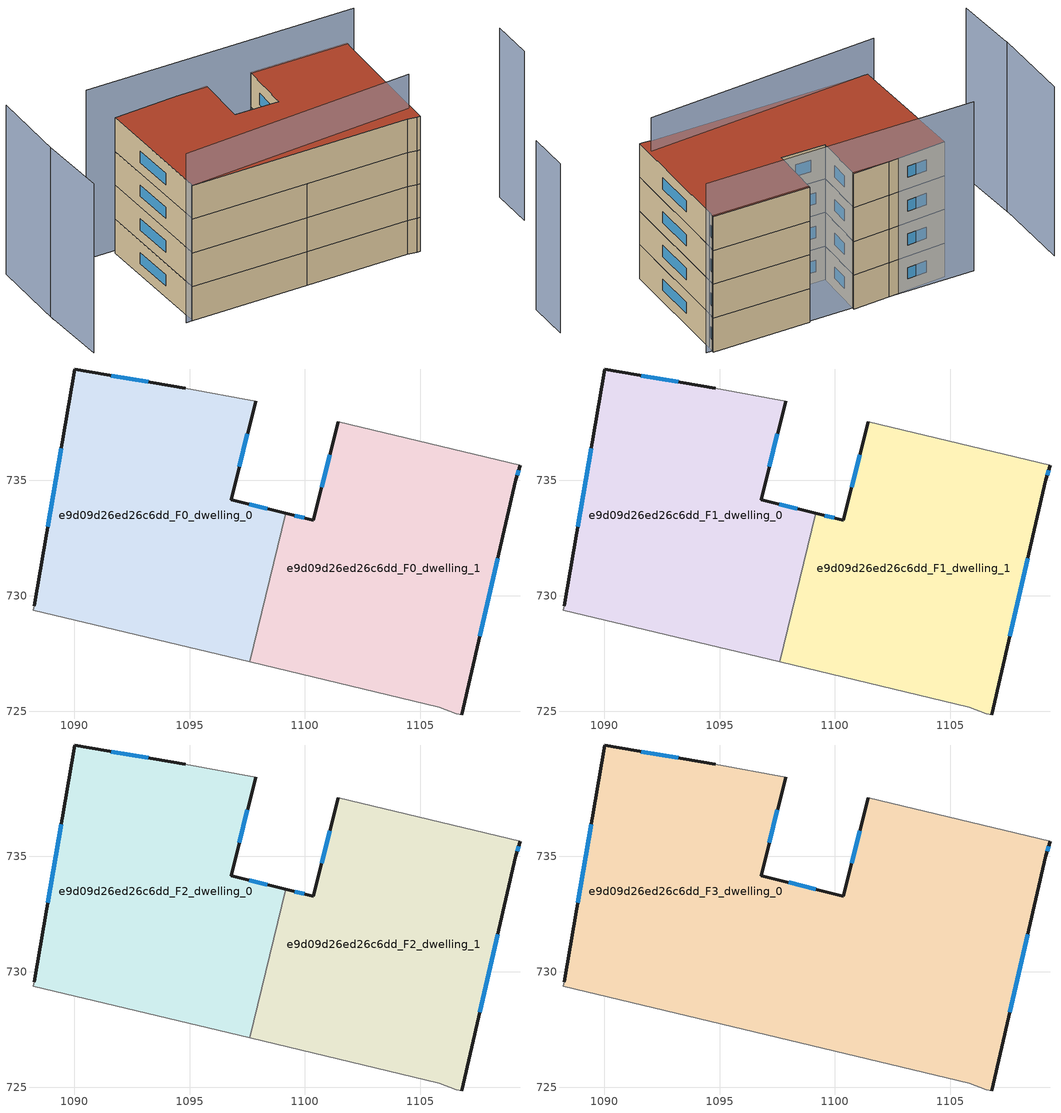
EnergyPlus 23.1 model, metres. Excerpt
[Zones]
e9d09d26ed26c6dd_F0_dwelling_0
 floor ground (EU_floor_Construction): 1097.86,738.42 1096.8,734.16 1099.16,733.57 1097.6,727.13 1088.22,729.37 1088.27,729.57 1090.02,739.8 1094.81,738.98 z0
 wall outside (EU_wall_Construction): 1099.16,733.57 1096.8,734.16 1097.86,738.42 / 1094.81,738.98 1090.02,739.8 1088.27,729.57 z0:3
 wall adiabatic (EU_wall_Construction): 1088.27,729.57 1088.22,729.37 1097.6,727.13 / 1097.86,738.42 1094.81,738.98 z0:3
 wall to e9d09d26ed26c6dd_F0_dwelling_1 (EU_wall_Construction): 1097.6,727.13 1099.16,733.57 z0:3
 window (EU_Window_Construction): 1097.15,735.58 1097.51,737 / 1098.38,733.77 1097.59,733.96 / 1089.44,736.39 1088.85,732.98 / 1093.21,739.26 1091.62,739.53 z1:2
e9d09d26ed26c6dd_F0_dwelling_1
 floor ground (EU_floor_Construction): 1109.31,735.64 1109.13,735.01 1106.79,724.84 1106.54,724.89 1105.82,725.17 1097.6,727.13 1099.16,733.57 1100.36,733.26 1101.43,737.53 z0
 wall outside (EU_wall_Construction): 1106.79,724.84 1109.13,735.01 1109.31,735.64 / 1101.43,737.53 1100.36,733.26 1099.16,733.57 z0:3
 wall adiabatic (EU_wall_Construction): 1097.6,727.13 1105.82,725.17 1106.54,724.89 1106.79,724.84 / 1109.31,735.64 1101.43,737.53 z0:3
 window (EU_Window_Construction): 1109.19,735.22 1109.25,735.43 / 1107.57,728.23 1108.35,731.62 / 1099.96,733.36 1099.56,733.47 / 1101.07,736.11 1100.72,734.69 z1:2
e9d09d26ed26c6dd_F1_dwelling_0
 floor to e9d09d26ed26c6dd_F0_dwelling_0 (EU_floor_Construction): 1097.86,738.42 1096.8,734.16 1099.16,733.57 1097.6,727.13 1088.22,729.37 1088.27,729.57 1090.02,739.8 1094.81,738.98 z3
 wall outside (EU_wall_Construction): 1099.16,733.57 1096.8,734.16 1097.86,738.42 / 1094.81,738.98 1090.02,739.8 1088.27,729.57 z3:6
 wall adiabatic (EU_wall_Construction): 1088.27,729.57 1088.22,729.37 1097.6,727.13 / 1097.86,738.42 1094.81,738.98 z3:6
 wall to e9d09d26ed26c6dd_F1_dwelling_1 (EU_wall_Construction): 1097.6,727.13 1099.16,733.57 z3:6
 window (EU_Window_Construction): 1097.15,735.58 1097.51,737 / 1098.38,733.77 1097.59,733.96 / 1089.44,736.39 1088.85,732.98 / 1093.21,739.26 1091.62,739.53 z4:5
e9d09d26ed26c6dd_F1_dwelling_1
 floor to e9d09d26ed26c6dd_F0_dwelling_1 (EU_floor_Construction): 1109.31,735.64 1109.13,735.01 1106.79,724.84 1106.54,724.89 1105.82,725.17 1097.6,727.13 1099.16,733.57 1100.36,733.26 1101.43,737.53 z3
 wall outside (EU_wall_Construction): 1106.79,724.84 1109.13,735.01 1109.31,735.64 / 1101.43,737.53 1100.36,733.26 1099.16,733.57 z3:6
 wall adiabatic (EU_wall_Construction): 1097.6,727.13 1105.82,725.17 1106.54,724.89 1106.79,724.84 / 1109.31,735.64 1101.43,737.53 z3:6
 window (EU_Window_Construction): 1109.19,735.22 1109.25,735.43 / 1107.57,728.23 1108.35,731.62 / 1099.96,733.36 1099.56,733.47 / 1101.07,736.11 1100.72,734.69 z4:5
e9d09d26ed26c6dd_F2_dwelling_0
 floor to e9d09d26ed26c6dd_F1_dwelling_0 (EU_floor_Construction): 1097.86,738.42 1096.8,734.16 1099.16,733.57 1097.6,727.13 1088.22,729.37 1088.27,729.57 1090.02,739.8 1094.81,738.98 z6
 wall outside (EU_wall_Construction): 1099.16,733.57 1096.8,734.16 1097.86,738.42 / 1094.81,738.98 1090.02,739.8 1088.27,729.57 z6:9
 wall adiabatic (EU_wall_Construction): 1088.27,729.57 1088.22,729.37 1097.6,727.13 / 1097.86,738.42 1094.81,738.98 z6:9
 wall to e9d09d26ed26c6dd_F2_dwelling_1 (EU_wall_Construction): 1097.6,727.13 1099.16,733.57 z6:9
 window (EU_Window_Construction): 1097.15,735.58 1097.51,737 / 1098.38,733.77 1097.59,733.96 / 1089.44,736.39 1088.85,732.98 / 1093.21,739.26 1091.62,739.53 z7:8
e9d09d26ed26c6dd_F2_dwelling_1
 floor to e9d09d26ed26c6dd_F1_dwelling_1 (EU_floor_Construction): 1109.31,735.64 1109.13,735.01 1106.79,724.84 1106.54,724.89 1105.82,725.17 1097.6,727.13 1099.16,733.57 1100.36,733.26 1101.43,737.53 z6
 wall outside (EU_wall_Construction): 1106.79,724.84 1109.13,735.01 1109.31,735.64 / 1101.43,737.53 1100.36,733.26 1099.16,733.57 z6:9
 wall adiabatic (EU_wall_Construction): 1097.6,727.13 1105.82,725.17 1106.54,724.89 1106.79,724.84 / 1109.31,735.64 1101.43,737.53 z6:9
 window (EU_Window_Construction): 1109.19,735.22 1109.25,735.43 / 1107.57,728.23 1108.35,731.62 / 1099.96,733.36 1099.56,733.47 / 1101.07,736.11 1100.72,734.69 z7:8
e9d09d26ed26c6dd_F3_dwelling_0
 floor to e9d09d26ed26c6dd_F2_dwelling_0 (EU_floor_Construction): 1097.86,738.42 1096.8,734.16 1099.16,733.57 1097.6,727.14 1088.22,729.37 1088.27,729.57 1090.02,739.8 1094.81,738.98 z9
 floor to e9d09d26ed26c6dd_F2_dwelling_1 (EU_floor_Construction): 1109.31,735.64 1109.13,735.01 1106.79,724.84 1106.54,724.89 1105.82,725.17 1097.6,727.14 1099.16,733.57 1100.36,733.26 1101.43,737.53 z9
 wall outside (EU_wall_Construction): 1101.43,737.53 1100.36,733.26 1096.8,734.16 1097.86,738.42 / 1106.79,724.84 1109.13,735.01 1109.31,735.64 / 1094.81,738.98 1090.02,739.8 1088.27,729.57 z9:12
 wall adiabatic (EU_wall_Construction): 1109.31,735.64 1101.43,737.53 / 1088.27,729.57 1088.22,729.37 1105.82,725.17 1106.54,724.89 1106.79,724.84 / 1097.86,738.42 1094.81,738.98 z9:12
 window (EU_Window_Construction): 1097.15,735.58 1097.51,737 / 1099.17,733.56 1097.99,733.86 / 1101.07,736.11 1100.72,734.69 / 1109.19,735.22 1109.25,735.43 / 1107.57,728.23 1108.35,731.62 / 1089.44,736.39 1088.85,732.98 / 1093.21,739.26 1091.62,739.53 z10:11
 roof outside (EU_roof_Construction): 1106.79,724.84 1109.13,735.01 1109.31,735.64 1101.43,737.53 1100.36,733.26 1096.8,734.16 1097.86,738.42 1094.81,738.98 1090.02,739.8 1088.27,729.57 1088.22,729.37 1105.82,725.17 1106.54,724.89 z12
shading: 1087.7,729.46 1106.87,726.18 / 1115.2,722.72 1115.93,726.19 / 1080.85,736.76 1079.99,731.12 / 1082.19,743.14 1080.8,736.43 / 1109.78,735.37 1087.93,740.65 z0:15
[Building]
EU S2 Campaign: North Axis=0; Terrain=City; Solar Distribution=FullExterior
[Site:Location]
Bologna: Latitude=44.5; Longitude=11.25; Time Zone=1; Elevation=37
[SizingPeriod:WeatherFileDays]
AnnualSizingPeriod: Begin Month=1; Begin Day of Month=1; End Month=12; End Day of Month=31; Day of Week for Start Day=Monday; Use Weather File Daylight Saving Period=No; Use Weather File Rain and Snow Indicators=No
[MATERIAL]
EU_InternalMass_Material: Roughness=MediumRough; Thickness=0.1; Conductivity=1; Density=1800; Specific Heat=900; Thermal Absorptance=0.9; Solar Absorptance=0.7; Visible Absorptance=0.7
[MATERIAL:NOMASS] Roughness=MediumRough; Thermal Absorptance=0.9; Solar Absorptance=0.7; Visible Absorptance=0.7
Name | Thermal Resistance
EU_wall_NoMass | 0.937881
EU_roof_NoMass | 0.548572
EU_floor_NoMass | 0.71348
[WINDOWMATERIAL:SIMPLEGLAZINGSYSTEM]
EU_Window_SimpleGlazing: UFactor=4.25633; Solar Heat Gain Coefficient=0.85; Visible Transmittance=0.85
[CONSTRUCTION]
EU_wall_Construction: EU_wall_NoMass
EU_roof_Construction: EU_roof_NoMass
EU_floor_Construction: EU_floor_NoMass
EU_Window_Construction: EU_Window_SimpleGlazing
EU_InternalMass_Construction: EU_InternalMass_Material
[ZONE] Type=1; Multiplier=1; Ceiling Height=autocalculate; Floor Area=autocalculate; Part of Total Floor Area=Yes
Name | Volume
e9d09d26ed26c6dd_F0_dwelling_0; e9d09d26ed26c6dd_F1_dwelling_0; e9d09d26ed26c6dd_F2_dwelling_0 | 294.012
e9d09d26ed26c6dd_F3_dwelling_0 | 588.001
e9d09d26ed26c6dd_F0_dwelling_1 | 293.999
e9d09d26ed26c6dd_F1_dwelling_1; e9d09d26ed26c6dd_F2_dwelling_1 | 293.998
[INTERNALMASS] Construction=EU_InternalMass_Construction
Name | Zone or ZoneList | Surface Area
e9d09d26ed26c6dd_F0_dwelling_0_EU_InternalMass | e9d09d26ed26c6dd_F0_dwelling_0 | 98.0039
e9d09d26ed26c6dd_F0_dwelling_1_EU_InternalMass | e9d09d26ed26c6dd_F0_dwelling_1 | 97.9997
e9d09d26ed26c6dd_F1_dwelling_0_EU_InternalMass | e9d09d26ed26c6dd_F1_dwelling_0 | 98.0039
e9d09d26ed26c6dd_F1_dwelling_1_EU_InternalMass | e9d09d26ed26c6dd_F1_dwelling_1 | 97.9997
e9d09d26ed26c6dd_F2_dwelling_0_EU_InternalMass | e9d09d26ed26c6dd_F2_dwelling_0 | 98.0039
e9d09d26ed26c6dd_F2_dwelling_1_EU_InternalMass | e9d09d26ed26c6dd_F2_dwelling_1 | 97.9997
e9d09d26ed26c6dd_F3_dwelling_0_EU_InternalMass | e9d09d26ed26c6dd_F3_dwelling_0 | 196.001
[OTHEREQUIPMENT] Fuel Type=Electricity; Design Level Calculation Method=Watts/Area; Power per Zone Floor Area=1; Fraction Latent=0; Fraction Radiant=0; Fraction Lost=0; Carbon Dioxide Generation Rate=0; EndUse Subcategory=EU_Step8_InternalGains
Name | Zone or ZoneList or Space or SpaceList | Schedule
EU_Step8_InternalGain_e9d09d26ed26c6dd_F0_dwelling_0_f000 | e9d09d26ed26c6dd_F0_dwelling_0 | EU_Step8_GainSchedule_e9d09d26ed26c6dd_F0_dwelling_0_f000
EU_Step8_InternalGain_e9d09d26ed26c6dd_F0_dwelling_1_f000 | e9d09d26ed26c6dd_F0_dwelling_1 | EU_Step8_GainSchedule_e9d09d26ed26c6dd_F0_dwelling_1_f000
EU_Step8_InternalGain_e9d09d26ed26c6dd_F1_dwelling_0_f000 | e9d09d26ed26c6dd_F1_dwelling_0 | EU_Step8_GainSchedule_e9d09d26ed26c6dd_F1_dwelling_0_f000
EU_Step8_InternalGain_e9d09d26ed26c6dd_F1_dwelling_1_f000 | e9d09d26ed26c6dd_F1_dwelling_1 | EU_Step8_GainSchedule_e9d09d26ed26c6dd_F1_dwelling_1_f000
EU_Step8_InternalGain_e9d09d26ed26c6dd_F2_dwelling_0_f000 | e9d09d26ed26c6dd_F2_dwelling_0 | EU_Step8_GainSchedule_e9d09d26ed26c6dd_F2_dwelling_0_f000
EU_Step8_InternalGain_e9d09d26ed26c6dd_F2_dwelling_1_f000 | e9d09d26ed26c6dd_F2_dwelling_1 | EU_Step8_GainSchedule_e9d09d26ed26c6dd_F2_dwelling_1_f000
EU_Step8_InternalGain_e9d09d26ed26c6dd_F3_dwelling_0_f000 | e9d09d26ed26c6dd_F3_dwelling_0 | EU_Step8_GainSchedule_e9d09d26ed26c6dd_F3_dwelling_0_f000
[ZONEVENTILATION:DESIGNFLOWRATE] Schedule=EU_AlwaysOn; Design Flow Rate Calculation Method=AirChanges/Hour; Air Changes per Hour=0.687892; Ventilation Type=Natural; Fan Pressure Rise=0; Fan Total Efficiency=1; Constant Term Coefficient=1; Temperature Term Coefficient=0; Velocity Term Coefficient=0; Velocity Squared Term Coefficient=0; Minimum Indoor Temperature=-100; Maximum Indoor Temperature=100; Delta Temperature=-100; Minimum Outdoor Temperature=-100; Maximum Outdoor Temperature=100; Maximum Wind Speed=40
Name | Zone or ZoneList or Space or SpaceList
EU_ConstantAir_e9d09d26ed26c6dd_F0_dwelling_0 | e9d09d26ed26c6dd_F0_dwelling_0
EU_ConstantAir_e9d09d26ed26c6dd_F0_dwelling_1 | e9d09d26ed26c6dd_F0_dwelling_1
EU_ConstantAir_e9d09d26ed26c6dd_F1_dwelling_0 | e9d09d26ed26c6dd_F1_dwelling_0
EU_ConstantAir_e9d09d26ed26c6dd_F1_dwelling_1 | e9d09d26ed26c6dd_F1_dwelling_1
EU_ConstantAir_e9d09d26ed26c6dd_F2_dwelling_0 | e9d09d26ed26c6dd_F2_dwelling_0
EU_ConstantAir_e9d09d26ed26c6dd_F2_dwelling_1 | e9d09d26ed26c6dd_F2_dwelling_1
EU_ConstantAir_e9d09d26ed26c6dd_F3_dwelling_0 | e9d09d26ed26c6dd_F3_dwelling_0
[HVACTEMPLATE:THERMOSTAT] Constant Heating Setpoint=20; Constant Cooling Setpoint=50
EU_HeatOnly_e9d09d26ed26c6dd_F0_dwelling_0; EU_HeatOnly_e9d09d26ed26c6dd_F0_dwelling_1; EU_HeatOnly_e9d09d26ed26c6dd_F1_dwelling_0; EU_HeatOnly_e9d09d26ed26c6dd_F1_dwelling_1; EU_HeatOnly_e9d09d26ed26c6dd_F2_dwelling_0; EU_HeatOnly_e9d09d26ed26c6dd_F2_dwelling_1; EU_HeatOnly_e9d09d26ed26c6dd_F3_dwelling_0
[HVACTEMPLATE:ZONE:IDEALLOADSAIRSYSTEM] System Availability Schedule=EU_AlwaysOn; Maximum Heating Supply Air Temperature=50; Minimum Cooling Supply Air Temperature=13; Maximum Heating Supply Air Humidity Ratio=0.0156; Minimum Cooling Supply Air Humidity Ratio=0.0077; Heating Limit=NoLimit; Cooling Limit=NoLimit; Heating Availability Schedule=EU_AlwaysOn; Cooling Availability Schedule=EU_CoolingOff; Dehumidification Control Type=ConstantSensibleHeatRatio; Cooling Sensible Heat Ratio=0.7; Dehumidification Setpoint=60; Humidification Control Type=None; Humidification Setpoint=30; Outdoor Air Method=None; Outdoor Air Flow Rate per Person=0.00944; Outdoor Air Flow Rate per Zone Floor Area=0; Outdoor Air Flow Rate per Zone=0; Demand Controlled Ventilation Type=None; Outdoor Air Economizer Type=NoEconomizer; Heat Recovery Type=None; Sensible Heat Recovery Effectiveness=0.7; Latent Heat Recovery Effectiveness=0.65
Name | Template Thermostat
e9d09d26ed26c6dd_F0_dwelling_0 | EU_HeatOnly_e9d09d26ed26c6dd_F0_dwelling_0
e9d09d26ed26c6dd_F0_dwelling_1 | EU_HeatOnly_e9d09d26ed26c6dd_F0_dwelling_1
e9d09d26ed26c6dd_F1_dwelling_0 | EU_HeatOnly_e9d09d26ed26c6dd_F1_dwelling_0
e9d09d26ed26c6dd_F1_dwelling_1 | EU_HeatOnly_e9d09d26ed26c6dd_F1_dwelling_1
e9d09d26ed26c6dd_F2_dwelling_0 | EU_HeatOnly_e9d09d26ed26c6dd_F2_dwelling_0
e9d09d26ed26c6dd_F2_dwelling_1 | EU_HeatOnly_e9d09d26ed26c6dd_F2_dwelling_1
e9d09d26ed26c6dd_F3_dwelling_0 | EU_HeatOnly_e9d09d26ed26c6dd_F3_dwelling_0
[SIZING:ZONE] Zone Cooling Design Supply Air Temperature Input Method=SupplyAirTemperature; Zone Cooling Design Supply Air Temperature=13; Zone Heating Design Supply Air Temperature Input Method=SupplyAirTemperature; Zone Heating Design Supply Air Temperature=50; Zone Cooling Design Supply Air Humidity Ratio=0.008; Zone Heating Design Supply Air Humidity Ratio=0.008; Cooling Design Air Flow Method=DesignDay; Cooling Design Air Flow Rate=0; Cooling Minimum Air Flow per Zone Floor Area=0.000762; Cooling Minimum Air Flow=0; Cooling Minimum Air Flow Fraction=0.2; Heating Design Air Flow Method=DesignDay; Heating Design Air Flow Rate=0; Heating Maximum Air Flow per Zone Floor Area=0.002032; Heating Maximum Air Flow=0.141576; Heating Maximum Air Flow Fraction=0.3; Account for Dedicated Outdoor Air System=No; Dedicated Outdoor Air System Control Strategy=NeutralSupplyAir; Dedicated Outdoor Air Low Setpoint Temperature for Design=autosize; Dedicated Outdoor Air High Setpoint Temperature for Design=autosize; Zone Load Sizing Method=Sensible Load Only No Latent Load; Zone Latent Cooling Design Supply Air Humidity Ratio Input Method=HumidityRatioDifference; Zone Cooling Design Supply Air Humidity Ratio Difference=0.005; Zone Latent Heating Design Supply Air Humidity Ratio Input Method=HumidityRatioDifference; Zone Humidification Design Supply Air Humidity Ratio Difference=0.005
e9d09d26ed26c6dd_F0_dwelling_0; e9d09d26ed26c6dd_F0_dwelling_1; e9d09d26ed26c6dd_F1_dwelling_0; e9d09d26ed26c6dd_F1_dwelling_1; e9d09d26ed26c6dd_F2_dwelling_0; e9d09d26ed26c6dd_F2_dwelling_1; e9d09d26ed26c6dd_F3_dwelling_0
[SCHEDULE:CONSTANT]
Name | Hourly Value
EU_AlwaysOn | 1
EU_CoolingOff | 0
[SCHEDULE:FILE] Column Number=1; Rows to Skip at Top=0; Number of Hours of Data=8760; Column Separator=Comma; Interpolate to Timestep=No; Minutes per Item=60; Adjust Schedule for Daylight Savings=Yes
Name | File
EU_Step8_GainSchedule_e9d09d26ed26c6dd_F0_dwelling_0_f000 | ../../schedules/e9d09d26ed26c6dd/e9d09d26ed26c6dd_F0_dwelling_0_f000_gain.csv
EU_Step8_GainSchedule_e9d09d26ed26c6dd_F0_dwelling_1_f000 | ../../schedules/e9d09d26ed26c6dd/e9d09d26ed26c6dd_F0_dwelling_1_f000_gain.csv
EU_Step8_GainSchedule_e9d09d26ed26c6dd_F1_dwelling_0_f000 | ../../schedules/e9d09d26ed26c6dd/e9d09d26ed26c6dd_F1_dwelling_0_f000_gain.csv
EU_Step8_GainSchedule_e9d09d26ed26c6dd_F1_dwelling_1_f000 | ../../schedules/e9d09d26ed26c6dd/e9d09d26ed26c6dd_F1_dwelling_1_f000_gain.csv
EU_Step8_GainSchedule_e9d09d26ed26c6dd_F2_dwelling_0_f000 | ../../schedules/e9d09d26ed26c6dd/e9d09d26ed26c6dd_F2_dwelling_0_f000_gain.csv
EU_Step8_GainSchedule_e9d09d26ed26c6dd_F2_dwelling_1_f000 | ../../schedules/e9d09d26ed26c6dd/e9d09d26ed26c6dd_F2_dwelling_1_f000_gain.csv
EU_Step8_GainSchedule_e9d09d26ed26c6dd_F3_dwelling_0_f000 | ../../schedules/e9d09d26ed26c6dd/e9d09d26ed26c6dd_F3_dwelling_0_f000_gain.csv
